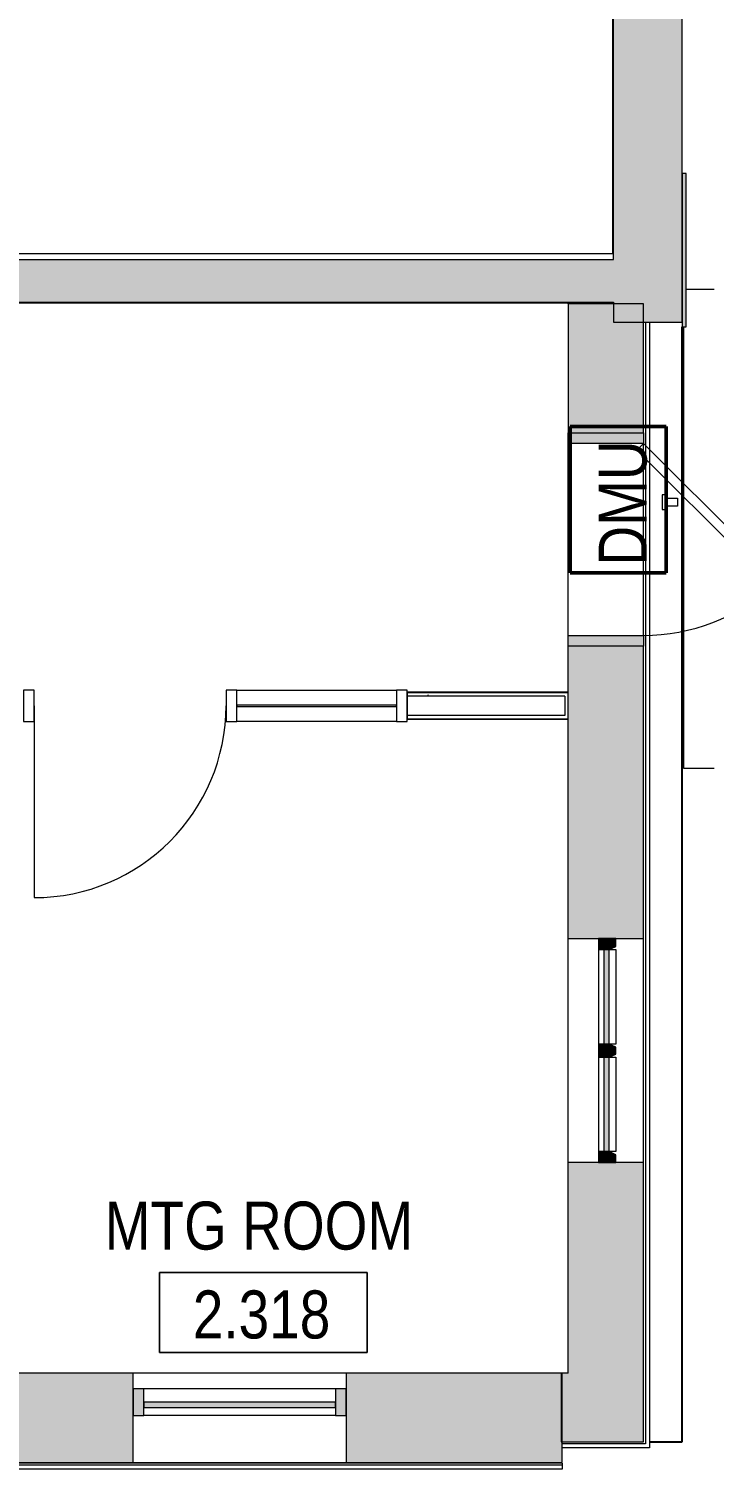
# Model space of a CAD drawing. Header units: inches. Extents: x -3803 to -1421, y -3454 to -210.
# Drawn here: x -1757 to -1628.4, y -1176.8 to -906.6 of the extents above; entities that cross this region are included whole.
import ezdxf

# ---------------------------------------------------------------- set-up
doc = ezdxf.new("R2010")
doc.units = ezdxf.units.IN
doc.header["$MEASUREMENT"] = 0
for name, color, linetype, lineweight in [('A-ANNO-NOTE', 131, 'Continuous', 13), ('A-AREA-IDEN', 2, 'Continuous', 9), ('A-DOOR', 31, 'Continuous', 13), ('A-DOOR-FRAM', 31, 'Continuous', 35), ('A-FLOR', 192, 'Continuous', 13), ('A-GLAZ-CURT', 52, 'Continuous', 13), ('A-GLAZ-CWMG', 51, 'Continuous', 13), ('A-WALL', 113, 'Continuous', 13), ('A-WALL-PATT', 111, 'Continuous', 13), ('E-SERT', 181, 'Continuous', 13), ('I-WALL', 2, 'Continuous', 13)]:
    doc.layers.add(name, color=color, linetype=linetype, lineweight=lineweight)
doc.styles.add('Arial Narrow', font='ARIALN.TTF', dxfattribs={"height": 9})
pattern_1 = [(0, (0, 0), (30.72, 7.68), [1.267, -21.773, 1.267, -21.773, -122.88]), (0, (0, 0), (30.72, 7.68), [-46.08, 1.267, -44.813, 1.267, -21.773, -53.76]), (0, (0, 0), (30.72, 7.68), [-115.2, 1.267, -14.093, 1.267, -37.133]), (120, (11.52, 3.84), (-22.011075, 22.7643), [1.267, -21.773, 1.267, -21.773, -122.88]), (120, (11.52, 3.84), (-22.011075, 22.7643), [-46.08, 1.267, -44.813, 1.267, -21.773, -53.76]), (120, (11.52, 3.84), (-22.011075, 22.7643), [-115.2, 1.267, -14.093, 1.267, -37.133]), (240, (15.36, 19.2), (-8.708925, -30.4443), [1.267, -21.773, 1.267, -21.773, -122.88]), (240, (15.36, 19.2), (-8.708925, -30.4443), [-46.08, 1.267, -44.813, 1.267, -21.773, -53.76]), (240, (15.36, 19.2), (-8.708925, -30.4443), [-115.2, 1.267, -14.093, 1.267, -37.133])]

# ---------------------------------------------------------------- blocks, each defined once
blk = doc.blocks.new('15830016-STRUCT_MARTINEZ-MOORE_CENTRAL_v2018_rvt-1-DIMENSION PLAN - LEVEL 2 _579_ - 2__ - CAD')
at = {"layer": 'A-FLOR', "color": 253, "lineweight": 25}
for p, q in [((-1634.4, -1171.64), (-1634.4, -962.51)), ((-1640.52, -1171.64), (-1634.4, -1171.64))]:
    blk.add_line(p, q, dxfattribs=at)
blk = doc.blocks.new('SD_DMUr-BSALS - Card Reader-V94-DIMENSION PLAN - LEVEL 2 _579_ - 2__ - CAD')
at = {"layer": 'E-SERT', "color": 250, "lineweight": 9}
for p, q in [((-1637.4, -994.02), (-1638.15, -994.02)), ((-1638.15, -994.02), (-1638.15, -996.77)), ((-1637.4, -996.77), (-1637.4, -994.02)), ((-1637.4, -994.64), (-1635.27, -994.64)), ((-1635.27, -996.14), (-1637.4, -996.14)), ((-1635.27, -994.64), (-1635.27, -996.14)), ((-1638.15, -996.77), (-1637.4, -996.77))]:
    blk.add_line(p, q, dxfattribs=at)
blk = doc.blocks.new('15830016-ELEC_BSALS_CENTRAL_v2018_rvt-1-DIMENSION PLAN - LEVEL 2 _579_ - 2__ - CAD')
at = {"layer": 'A-ANNO-NOTE', "lineweight": 50}
for p, q in [((-1655.4, -1008.69), (-1655.4, -981.23)), ((-1655.4, -981.23), (-1637.4, -981.23)), ((-1637.4, -981.23), (-1637.4, -1008.69)), ((-1637.4, -1008.69), (-1655.4, -1008.69))]:
    blk.add_line(p, q, dxfattribs=at)
at = {"color": 250, "lineweight": 9}
blk.add_blockref('SD_DMUr-BSALS - Card Reader-V94-DIMENSION PLAN - LEVEL 2 _579_ - 2__ - CAD', (0, 0), dxfattribs=at)
at = {"layer": 'A-ANNO-NOTE', "lineweight": 9, "insert": (-1650.05, -1007.3), "char_height": 9, "width": 28.785, "attachment_point": 1, "rotation": 90, "style": 'Arial Narrow'}
blk.add_mtext('DMU', dxfattribs=at)
blk = doc.blocks.new('Basic Wall _ M8-8_masonry-BSALS - ___-3776929-DIMENSION PLAN - LEVEL 2 _579_ - 2__ - CAD')
at = {"layer": 'I-WALL', "lineweight": 20}
blk.add_line((-1812.96, -958.02), (-1647.27, -958.02), dxfattribs=at)
blk = doc.blocks.new('Door-A1_1-BSALS1 - A1_1-36x84-BSALS-4233285-DIMENSION PLAN - LEVEL 2 _579_ - 2__ - CAD')
at = {"layer": 'A-DOOR-FRAM', "lineweight": 20}
h = blk.add_hatch(color=10, dxfattribs=at)
h.paths.add_polyline_path([(-20, 7.06), (-20, -7.06), (-18, -7.06), (-18, 7.06)], flags=0)
h.paths.add_polyline_path([(18, -7.06), (20, -7.06), (20, 7.06), (18, 7.06), (18, -5.18)], flags=0)
at = {"layer": 'A-DOOR', "lineweight": 20}
for p, q in [((-8.69, -31.28), (16.76, -5.83)), ((18, -7.06), (-7.46, -32.52)), ((16.76, -5.83), (18, -7.06)), ((-7.46, -32.52), (-8.69, -31.28))]:
    blk.add_line(p, q, dxfattribs=at)
at = {"layer": 'A-DOOR', "lineweight": 9}
blk.add_arc((18, -7.13), 36, 179.8993, 222.1426, dxfattribs=at)
at = {"layer": 'A-DOOR-FRAM', "lineweight": 20}
for p, q in [((-20, -7.06), (-20, 7.06)), ((-20, 7.06), (-18, 7.06)), ((-18, 7.06), (-18, -7.06)), ((18, -7.06), (18, 7.06)), ((18, 7.06), (20, 7.06)), ((20, 7.06), (20, -7.06)), ((-18, -7.06), (-20, -7.06)), ((20, -7.06), (18, -7.06))]:
    blk.add_line(p, q, dxfattribs=at)
blk = doc.blocks.new('level 2 - band2 - level 2 - band-474741-DIMENSION PLAN - LEVEL 2 _579_ - 2__ - CAD')
at = {"layer": 'A-WALL', "lineweight": 20}
for p, q in [((-1641.27, -961.64), (-1641.27, -1172.02)), ((-1640.52, -961.64), (-1640.52, -1172.77)), ((-1641.65, -1020.39), (-1641.65, -984.39)), ((-1641.27, -1172.02), (-1656.9, -1172.02)), ((-1640.52, -1172.77), (-1656.9, -1172.77))]:
    blk.add_line(p, q, dxfattribs=at)
blk = doc.blocks.new('coin 31 - coin 2-499746-DIMENSION PLAN - LEVEL 2 _579_ - 2__ - CAD')
at = {"layer": 'A-WALL-PATT', "lineweight": 20}
blk.add_hatch(color=10, dxfattribs=at).paths.add_polyline_path([(-1633.65, -962.51), (-1633.65, -933.76), (-1634.4, -933.76), (-1634.4, -962.51)], flags=0)
at = {"layer": 'A-WALL', "lineweight": 20}
for p, q in [((-1633.65, -933.76), (-1634.4, -933.76)), ((-1634.4, -933.76), (-1634.4, -962.51)), ((-1633.65, -962.51), (-1633.65, -933.76)), ((-1634.4, -962.51), (-1633.65, -962.51))]:
    blk.add_line(p, q, dxfattribs=at)
blk = doc.blocks.new('Walls 63 - Walls 1-511819-DIMENSION PLAN - LEVEL 2 _579_ - 2__ - CAD')
at = {"layer": 'A-WALL', "lineweight": 20}
for p, q in [((-1648.4, -1175.64), (-1769.9, -1175.64)), ((-1769.9, -1176.02), (-1769.9, -1175.64)), ((-1648.4, -1176.02), (-1769.9, -1176.02)), ((-1769.9, -1176.77), (-1769.9, -1176.02)), ((-1648.4, -1176.77), (-1769.9, -1176.77)), ((-1648.4, -1175.64), (-1648.4, -1176.02)), ((-1648.4, -1176.02), (-1648.4, -1176.77))]:
    blk.add_line(p, q, dxfattribs=at)
blk = doc.blocks.new('System Panel - Winco Glass-2967633-DIMENSION PLAN - LEVEL 2 _579_ - 2__ - CAD')
at = {"layer": 'A-GLAZ-CURT', "lineweight": 9}
blk.add_hatch(color=90, dxfattribs=at).paths.add_polyline_path([(18, 0), (18, 1), (-18, 1), (-18, 0), (-7.57, 0)], flags=0)
at = {"layer": 'A-GLAZ-CURT', "lineweight": 20}
for p, q in [((18, 1), (-18, 1)), ((-18, 1), (-18, 0)), ((-18, 0), (18, 0)), ((18, 0), (18, 1))]:
    blk.add_line(p, q, dxfattribs=at)
blk = doc.blocks.new('Rectangular Mullion - 2_ x 5_ Rectangular-2967634-DIMENSION PLAN - LEVEL 2 _579_ - 2__ - CAD')
at = {"layer": 'A-GLAZ-CWMG', "lineweight": 9}
blk.add_hatch(color=90, dxfattribs=at).paths.add_polyline_path([(0, 1.5), (0, -3.5), (-2, -3.5), (-2, 1.5)], flags=0)
at = {"layer": 'A-GLAZ-CWMG', "lineweight": 20}
for p, q in [((-2, 1.5), (0, 1.5)), ((-2, -3.5), (-2, 1.5)), ((0, 1.5), (0, -3.5)), ((0, -3.5), (-2, -3.5))]:
    blk.add_line(p, q, dxfattribs=at)
blk = doc.blocks.new('Rectangular Mullion - 2_ x 5_ Rectangular-2967635-DIMENSION PLAN - LEVEL 2 _579_ - 2__ - CAD')
at = {"layer": 'A-GLAZ-CWMG', "lineweight": 9}
blk.add_hatch(color=90, dxfattribs=at).paths.add_polyline_path([(-2, 1.5), (-2, -3.5), (0, -3.5), (0, 1.5)], flags=0)
at = {"layer": 'A-GLAZ-CWMG', "lineweight": 20}
for p, q in [((0, 1.5), (-2, 1.5)), ((-2, 1.5), (-2, -3.5)), ((0, -3.5), (0, 1.5)), ((-2, -3.5), (0, -3.5))]:
    blk.add_line(p, q, dxfattribs=at)
blk = doc.blocks.new('Rectangular Mullion - 2_ x 5_ Rectangular-385353-DIMENSION PLAN - LEVEL 2 _579_ - 2__ - CAD')
at = {"layer": 'A-GLAZ-CWMG', "lineweight": 9}
for p, q in [((-1699.4, -1161.7), (-1735.4, -1161.7)), ((-1699.4, -1166.7), (-1735.4, -1166.7))]:
    blk.add_line(p, q, dxfattribs=at)
blk = doc.blocks.new('System Panel - interior glazed panels-2779907-DIMENSION PLAN - LEVEL 2 _579_ - 2__ - CAD')
at = {"layer": 'A-GLAZ-CURT', "lineweight": 20}
for p, q in [((15, 0.125), (-15, 0.125)), ((-15, 0.125), (-15, -0.125)), ((15, -0.125), (15, 0.125)), ((-15, -0.125), (15, -0.125))]:
    blk.add_line(p, q, dxfattribs=at)
blk = doc.blocks.new('Rectangular Mullion - 2 x 6 interior mullion-V47-DIMENSION PLAN - LEVEL 2 _579_ - 2__ - CAD')
at = {"layer": 'A-GLAZ-CWMG', "lineweight": 20}
for p, q in [((-2, 2.9375), (0, 2.9375)), ((-2, -2.9375), (-2, 2.9375)), ((0, 2.9375), (0, -2.9375)), ((0, -2.9375), (-2, -2.9375))]:
    blk.add_line(p, q, dxfattribs=at)
blk = doc.blocks.new('Rectangular Mullion - 2 x 6 interior mullion-V48-DIMENSION PLAN - LEVEL 2 _579_ - 2__ - CAD')
at = {"layer": 'A-GLAZ-CWMG', "lineweight": 20}
for p, q in [((0, 2.9375), (-2, 2.9375)), ((-2, 2.9375), (-2, -2.9375)), ((0, -2.9375), (0, 2.9375)), ((-2, -2.9375), (0, -2.9375))]:
    blk.add_line(p, q, dxfattribs=at)
blk = doc.blocks.new('Rectangular Mullion - 2 x 6 interior mullion-V38-DIMENSION PLAN - LEVEL 2 _579_ - 2__ - CAD')
at = {"layer": 'A-GLAZ-CWMG', "lineweight": 20}
for p, q in [((-1, 2.9375), (1, 2.9375)), ((-1, -2.9375), (-1, 2.9375)), ((1, 2.9375), (1, -2.9375)), ((1, -2.9375), (-1, -2.9375))]:
    blk.add_line(p, q, dxfattribs=at)
blk = doc.blocks.new('Rectangular Mullion - 6 x 6 interior mullion-2779906-DIMENSION PLAN - LEVEL 2 _579_ - 2__ - CAD')
at = {"layer": 'A-GLAZ-CWMG', "lineweight": 9}
for p, q in [((-1950.4, -1030.64), (-1920.4, -1030.64)), ((-1920.4, -1036.52), (-1950.4, -1036.52))]:
    blk.add_line(p, q, dxfattribs=at)
blk = doc.blocks.new('Door-J1_4-Curtain_Wall-_only works in CW_-BSALS1 - Door-J1_4-Wide_Stile-BSALS 2-2172158-DIMENSION PLAN - LEVEL 2 _579_ - 2__ - CAD')
at = {"layer": 'A-DOOR', "lineweight": 20}
blk.add_line((18, 0), (18, 36), dxfattribs=at)
at = {"layer": 'A-DOOR', "lineweight": 9}
blk.add_arc((18, 0), 36, 90, 180, dxfattribs=at)
blk = doc.blocks.new('System Panel - Winco Glass-384419-DIMENSION PLAN - LEVEL 2 _579_ - 2__ - CAD')
at = {"layer": 'A-GLAZ-CURT', "lineweight": 9}
blk.add_hatch(color=90, dxfattribs=at).paths.add_polyline_path([(-8.859375, 0), (8.859375, 0), (8.859375, 1), (-8.859375, 1)], flags=0)
at = {"layer": 'A-GLAZ-CURT', "lineweight": 20}
for p, q in [((8.859375, 1), (-8.859375, 1)), ((-8.859375, 1), (-8.859375, 0)), ((-8.859375, 0), (8.859375, 0)), ((8.859375, 0), (8.859375, 1))]:
    blk.add_line(p, q, dxfattribs=at)
blk = doc.blocks.new('Rectangular Mullion - Winco Accent Full_Left-Large-2737110-DIMENSION PLAN - LEVEL 2 _579_ - 2__ - CAD')
at = {"layer": 'A-GLAZ-CWMG', "lineweight": 9}
blk.add_hatch(color=90, dxfattribs=at).paths.add_polyline_path([(-2.06, 0), (-1.48, 1.25), (0, 1.25), (0, -2), (-2.06, -2)], flags=0)
at = {"layer": 'A-GLAZ-CWMG', "lineweight": 20}
for p, q in [((-2.06, 0), (-1.48, 1.25)), ((-2.06, -2), (-2.06, 0)), ((-1.48, 1.25), (0, 1.25)), ((0, 1.25), (0, -2)), ((0, -2), (-2.06, -2))]:
    blk.add_line(p, q, dxfattribs=at)
blk = doc.blocks.new('Rectangular Mullion - Winco Accent Full_Right-Large-2737108-DIMENSION PLAN - LEVEL 2 _579_ - 2__ - CAD')
at = {"layer": 'A-GLAZ-CWMG', "lineweight": 9}
for p, q in [((-1650.08, -1099.48), (-1650.08, -1117.2)), ((-1648.08, -1099.48), (-1646.83, -1099.48)), ((-1646.83, -1099.48), (-1646.83, -1117.2)), ((-1646.83, -1117.2), (-1648.08, -1117.2))]:
    blk.add_line(p, q, dxfattribs=at)
blk = doc.blocks.new('Rectangular Mullion - Winco Accent Full-Large-2737109-DIMENSION PLAN - LEVEL 2 _579_ - 2__ - CAD')
at = {"layer": 'A-GLAZ-CWMG', "lineweight": 9}
blk.add_hatch(color=90, dxfattribs=at).paths.add_polyline_path([(-1.22, 0), (-0.64, 1.25), (0.64, 1.25), (1.22, 0), (1.22, -2), (-1.22, -2)], flags=0)
at = {"layer": 'A-GLAZ-CWMG', "lineweight": 20}
for p, q in [((-1.22, 0), (-0.64, 1.25)), ((-1.22, -2), (-1.22, 0)), ((-0.64, 1.25), (0.64, 1.25)), ((0.64, 1.25), (1.22, 0)), ((1.22, 0), (1.22, -2)), ((1.22, -2), (-1.22, -2))]:
    blk.add_line(p, q, dxfattribs=at)
blk = doc.blocks.new('Rectangular Mullion - Winco Accent Full_Right-Large-2737111-DIMENSION PLAN - LEVEL 2 _579_ - 2__ - CAD')
at = {"layer": 'A-GLAZ-CWMG', "lineweight": 9}
blk.add_hatch(color=90, dxfattribs=at).paths.add_polyline_path([(0, -2), (0, 1.25), (-1.48, 1.25), (-2.06, 0), (-2.06, -2)], flags=0)
at = {"layer": 'A-GLAZ-CWMG', "lineweight": 20}
for p, q in [((-1.48, 1.25), (-2.06, 0)), ((-2.06, 0), (-2.06, -2)), ((0, 1.25), (-1.48, 1.25)), ((0, -2), (0, 1.25)), ((-2.06, -2), (0, -2))]:
    blk.add_line(p, q, dxfattribs=at)
blk = doc.blocks.new('Basic Wall _ B3-4 7_8_-BSALS - ___-3568029-DIMENSION PLAN - LEVEL 2 _579_ - 2__ - CAD')
at = {"layer": 'I-WALL', "lineweight": 20}
blk.add_line((-1655.77, -1036.14), (-1685.96, -1036.14), dxfattribs=at)
blk = doc.blocks.new('Basic Wall _ B3-4 7_8_-BSALS - ___-3568028-DIMENSION PLAN - LEVEL 2 _579_ - 2__ - CAD')
at = {"layer": 'I-WALL', "lineweight": 20}
blk.add_line((-1655.77, -1031.02), (-1685.96, -1031.02), dxfattribs=at)
blk = doc.blocks.new('Room Tag- BSALS - Room Tag-28050-DIMENSION PLAN - LEVEL 2 _579_ - 2__ - CAD')
at = {"layer": 'A-AREA-IDEN'}
for p, q in [((-0.203125, -0.171875), (-0.203125, -0.015625)), ((-0.203125, -0.015625), (0.203125, -0.015625)), ((0.203125, -0.015625), (-0.203125, -0.015625)), ((-0.203125, -0.015625), (-0.203125, -0.171875)), ((0.203125, -0.015625), (0.203125, -0.171875)), ((0.203125, -0.171875), (0.203125, -0.015625)), ((0.203125, -0.171875), (-0.203125, -0.171875)), ((-0.203125, -0.171875), (0.203125, -0.171875))]:
    blk.add_line(p, q, dxfattribs=at)

msp = doc.modelspace()

# ---------------------------------------------------------------- hatches: boundary and pattern name
at = {"layer": 'A-WALL-PATT', "lineweight": 20}
for points in [[(-1634.4, -961.64), (-1634.4, -901.64), (-1647.27, -901.64), (-1647.27, -961.64), (-1643.53, -961.64)], [(-1641.65, -1171.64), (-1641.65, -1158.77), (-1657.08, -1158.77), (-1657.08, -1171.64), (-1643.53, -1171.64)]]:
    msp.add_hatch(color=10, dxfattribs=at).paths.add_polyline_path(points, flags=0)
at = {"layer": 'A-WALL-PATT', "lineweight": 5}
msp.add_hatch(color=50, dxfattribs=at).paths.add_polyline_path([(-1812.96, -957.89), (-1647.27, -957.89), (-1647.27, -949.89), (-1812.96, -949.89)], flags=0)
at = {"layer": 'A-WALL-PATT', "lineweight": 20}
h = msp.add_hatch(color=10, dxfattribs=at)
h.paths.add_polyline_path([(-1643.53, -1158.77), (-1641.65, -1158.77), (-1641.65, -1119.27), (-1655.77, -1119.27), (-1655.77, -1158.77)], flags=0)
h.paths.add_polyline_path([(-1641.65, -1077.27), (-1641.65, -1022.39), (-1655.77, -1022.39), (-1655.77, -1077.27), (-1643.53, -1077.27)], flags=0)
h.paths.add_polyline_path([(-1643.53, -982.39), (-1641.65, -982.39), (-1641.65, -958.2), (-1655.77, -958.2), (-1655.77, -982.39)], flags=0)
at = {"layer": 'A-WALL-PATT', "lineweight": 9}
h = msp.add_hatch(dxfattribs=at)
h.set_pattern_fill('FP_2', color=256, style=0, pattern_type=2)
h.set_pattern_definition(pattern_1)
h.paths.add_polyline_path([(-1655.77, -1035.39), (-1655.77, -1031.14), (-1685.96, -1031.14), (-1685.96, -1031.77), (-1656.4, -1031.77), (-1656.4, -1035.39)], flags=0)
h.paths.add_polyline_path([(-1759.27, -1031.77), (-1759.27, -1031.14), (-1816.21, -1031.14), (-1816.21, -1031.77), (-1806.4, -1031.77)], flags=0)
h.paths.add_polyline_path([(-1825.21, -1031.77), (-1825.21, -1031.14), (-1899.4, -1031.14), (-1899.4, -1031.77)], flags=0)
h.paths.add_polyline_path([(-2003.27, -1031.77), (-1994.4, -1031.77), (-1994.4, -1031.14), (-2003.27, -1031.14)], flags=0)
h.paths.add_polyline_path([(-2166.4, -1031.77), (-2090.4, -1031.77), (-2090.4, -1031.14), (-2166.4, -1031.14)], flags=0)
h.paths.add_polyline_path([(-2238.4, -1031.77), (-2238.4, -1031.14), (-2372.4, -1031.14), (-2372.4, -1031.77), (-2295.01, -1031.77)], flags=0)
h = msp.add_hatch(dxfattribs=at)
h.set_pattern_fill('FP_2', color=256, style=0, pattern_type=2)
h.set_pattern_definition(pattern_1)
h.paths.add_polyline_path([(-1655.77, -1036.02), (-1655.77, -1035.39), (-1685.96, -1035.39), (-1685.96, -1036.02)], flags=0)
h.paths.add_polyline_path([(-1779.52, -1036.02), (-1759.27, -1036.02), (-1759.27, -1035.39), (-1780.15, -1035.39), (-1780.15, -1036.02)], flags=0)
h.paths.add_polyline_path([(-1783.77, -1036.02), (-1783.77, -1035.39), (-1899.4, -1035.39), (-1899.4, -1036.02), (-1784.4, -1036.02)], flags=0)
h.paths.add_polyline_path([(-1999.27, -1036.02), (-1998.65, -1036.02), (-1998.65, -1035.39), (-2003.27, -1035.39), (-2003.27, -1036.02)], flags=0)
h.paths.add_polyline_path([(-1994.4, -1036.02), (-1994.4, -1035.39), (-1995.02, -1035.39), (-1995.02, -1036.02)], flags=0)
h.paths.add_polyline_path([(-2090.4, -1036.02), (-2090.4, -1035.39), (-2158.15, -1035.39), (-2158.15, -1036.02), (-2132.14, -1036.02)], flags=0)
h.paths.add_polyline_path([(-2166.4, -1036.02), (-2161.77, -1036.02), (-2161.77, -1035.39), (-2166.4, -1035.39)], flags=0)
h.paths.add_polyline_path([(-2238.4, -1036.02), (-2238.4, -1035.39), (-2372.4, -1035.39), (-2372.4, -1036.02), (-2295.01, -1036.02)], flags=0)
at = {"layer": 'A-WALL-PATT', "lineweight": 20}
h = msp.add_hatch(color=10, dxfattribs=at)
h.paths.add_polyline_path([(-1656.9, -1168.02), (-1656.9, -1158.77), (-1697.4, -1158.77), (-1697.4, -1168.02)], flags=0)
h.paths.add_polyline_path([(-1737.4, -1168.02), (-1737.4, -1158.77), (-1778.33, -1158.77), (-1778.33, -1168.02)], flags=0)
h = msp.add_hatch(color=10, dxfattribs=at)
h.paths.add_polyline_path([(-1656.9, -1175.52), (-1656.9, -1168.02), (-1697.4, -1168.02), (-1697.4, -1175.52)], flags=0)
h.paths.add_polyline_path([(-1737.4, -1175.52), (-1737.4, -1168.02), (-1778.33, -1168.02), (-1778.33, -1175.52)], flags=0)

# ---------------------------------------------------------------- linework, layer by layer
at = {"layer": 'A-FLOR', "lineweight": 20}
for p, q in [((-1647.4, -948.77), (-1647.4, -226.77)), ((-1812.9, -948.77), (-1647.4, -948.77)), ((-1628.39, -955.52), (-1633.65, -955.52)), ((-1655.77, -958.2), (-1655.77, -958.02)), ((-1634.17, -962.51), (-1634.17, -1045.27)), ((-1655.77, -1020.39), (-1655.77, -984.39)), ((-1634.17, -1045.27), (-1628.39, -1045.27))]:
    msp.add_line(p, q, dxfattribs=at)
at = {"layer": 'A-WALL', "lineweight": 20}
for p, q in [((-1647.27, -949.89), (-1647.27, -226.52)), ((-1634.4, -961.64), (-1634.4, -901.64)), ((-1641.65, -958.2), (-1655.77, -958.2)), ((-1655.77, -958.2), (-1655.77, -982.39)), ((-1647.27, -957.89), (-1647.27, -961.64)), ((-1641.65, -982.39), (-1641.65, -958.2)), ((-1647.27, -961.64), (-1634.4, -961.64)), ((-1655.77, -982.39), (-1641.65, -982.39)), ((-1641.65, -1022.39), (-1655.77, -1022.39)), ((-1655.77, -1158.77), (-1655.77, -1022.39)), ((-1641.65, -1171.64), (-1641.65, -1022.39)), ((-1655.77, -1077.27), (-1641.65, -1077.27)), ((-1641.65, -1119.27), (-1655.77, -1119.27)), ((-1655.77, -1158.77), (-1778.33, -1158.77)), ((-1737.4, -1175.52), (-1737.4, -1158.77)), ((-1697.4, -1158.77), (-1697.4, -1175.52)), ((-1657.08, -1158.77), (-1657.08, -1171.64)), ((-1656.9, -1175.52), (-1656.9, -1158.77)), ((-1657.08, -1171.64), (-1641.65, -1171.64)), ((-1778.33, -1175.52), (-1656.9, -1175.52))]:
    msp.add_line(p, q, dxfattribs=at)
at = {"layer": 'A-WALL'}
for p, q in [((-1656.4, -1031.77), (-1685.96, -1031.77)), ((-1656.4, -1031.77), (-1656.4, -1035.39)), ((-1656.4, -1035.39), (-1685.96, -1035.39))]:
    msp.add_line(p, q, dxfattribs=at)
at = {"layer": 'I-WALL', "lineweight": 20}
for p, q in [((-1828.24, -949.89), (-1647.27, -949.89)), ((-1891.4, -957.89), (-1647.27, -957.89)), ((-1655.77, -1031.14), (-1685.96, -1031.14)), ((-1685.96, -1031.14), (-1685.96, -1036.02)), ((-1685.96, -1036.02), (-1655.77, -1036.02))]:
    msp.add_line(p, q, dxfattribs=at)

# ---------------------------------------------------------------- block references
at = {"lineweight": 5}
for name in ['15830016-STRUCT_MARTINEZ-MOORE_CENTRAL_v2018_rvt-1-DIMENSION PLAN - LEVEL 2 _579_ - 2__ - CAD', '15830016-ELEC_BSALS_CENTRAL_v2018_rvt-1-DIMENSION PLAN - LEVEL 2 _579_ - 2__ - CAD']:
    msp.add_blockref(name, (0, 0), dxfattribs=at)
at = {"layer": 'A-AREA-IDEN', "xscale": 95.99999999999994, "yscale": 95.99999999999994, "zscale": 95.99999999999994}
msp.add_blockref('Room Tag- BSALS - Room Tag-28050-DIMENSION PLAN - LEVEL 2 _579_ - 2__ - CAD', (-1712.97, -1138.39), dxfattribs=at)
at = {"layer": 'A-DOOR', "lineweight": 20}
for name, p, rotation in [('Door-A1_1-BSALS1 - A1_1-36x84-BSALS-4233285-DIMENSION PLAN - LEVEL 2 _579_ - 2__ - CAD', (-1648.71, -1002.39), 90.00000000000026), ('Door-J1_4-Curtain_Wall-_only works in CW_-BSALS1 - Door-J1_4-Wide_Stile-BSALS 2-2172158-DIMENSION PLAN - LEVEL 2 _579_ - 2__ - CAD', (-1737.96, -1033.58), 180)]:
    msp.add_blockref(name, p, dxfattribs=dict(at, rotation=rotation))
at = {"layer": 'A-GLAZ-CURT', "lineweight": 9}
for name, p, rotation in [('System Panel - interior glazed panels-2779907-DIMENSION PLAN - LEVEL 2 _579_ - 2__ - CAD', (-1702.96, -1033.58), 180), ('System Panel - Winco Glass-384419-DIMENSION PLAN - LEVEL 2 _579_ - 2__ - CAD', (-1648.08, -1088.19), 89.9999999999993), ('System Panel - Winco Glass-384419-DIMENSION PLAN - LEVEL 2 _579_ - 2__ - CAD', (-1648.08, -1108.34), 89.9999999999993)]:
    msp.add_blockref(name, p, dxfattribs=dict(at, rotation=rotation))
msp.add_blockref('System Panel - Winco Glass-2967633-DIMENSION PLAN - LEVEL 2 _579_ - 2__ - CAD', (-1717.4, -1165.2), dxfattribs=at)
at = {"layer": 'A-GLAZ-CWMG', "lineweight": 9, "extrusion": (0, 0, -1)}
for name, p in [('Rectangular Mullion - 2 x 6 interior mullion-V47-DIMENSION PLAN - LEVEL 2 _579_ - 2__ - CAD', (1757.96, -1033.58)), ('Rectangular Mullion - 2 x 6 interior mullion-V38-DIMENSION PLAN - LEVEL 2 _579_ - 2__ - CAD', (1718.96, -1033.58))]:
    msp.add_blockref(name, p, dxfattribs=at)
at = {"layer": 'A-GLAZ-CWMG', "lineweight": 9}
for name, p in [('Rectangular Mullion - 6 x 6 interior mullion-2779906-DIMENSION PLAN - LEVEL 2 _579_ - 2__ - CAD', (232.44, 0)), ('Rectangular Mullion - 2 x 6 interior mullion-V48-DIMENSION PLAN - LEVEL 2 _579_ - 2__ - CAD', (-1685.96, -1033.58)), ('Rectangular Mullion - Winco Accent Full_Right-Large-2737108-DIMENSION PLAN - LEVEL 2 _579_ - 2__ - CAD', (0, 20.16)), ('Rectangular Mullion - Winco Accent Full_Right-Large-2737108-DIMENSION PLAN - LEVEL 2 _579_ - 2__ - CAD', (0, 0)), ('Rectangular Mullion - 2_ x 5_ Rectangular-385353-DIMENSION PLAN - LEVEL 2 _579_ - 2__ - CAD', (0, 0))]:
    msp.add_blockref(name, p, dxfattribs=at)
at = {"layer": 'A-GLAZ-CWMG', "lineweight": 9, "extrusion": (0, 0, -1)}
for name, p, rotation in [('Rectangular Mullion - Winco Accent Full_Left-Large-2737110-DIMENSION PLAN - LEVEL 2 _579_ - 2__ - CAD', (1648.08, -1077.27), 90.00000000000072), ('Rectangular Mullion - Winco Accent Full-Large-2737109-DIMENSION PLAN - LEVEL 2 _579_ - 2__ - CAD', (1648.08, -1098.27), 90.00000000000072), ('Rectangular Mullion - 2_ x 5_ Rectangular-2967634-DIMENSION PLAN - LEVEL 2 _579_ - 2__ - CAD', (1697.4, -1165.2), 180)]:
    msp.add_blockref(name, p, dxfattribs=dict(at, rotation=rotation))
at = {"layer": 'A-GLAZ-CWMG', "lineweight": 9}
for name, p, rotation in [('Rectangular Mullion - Winco Accent Full_Right-Large-2737111-DIMENSION PLAN - LEVEL 2 _579_ - 2__ - CAD', (-1648.08, -1119.27), 269.9999999999993), ('Rectangular Mullion - 2_ x 5_ Rectangular-2967635-DIMENSION PLAN - LEVEL 2 _579_ - 2__ - CAD', (-1737.4, -1165.2), 180)]:
    msp.add_blockref(name, p, dxfattribs=dict(at, rotation=rotation))
at = {"layer": 'A-WALL', "lineweight": 20}
for name, p in [('level 2 - band2 - level 2 - band-474741-DIMENSION PLAN - LEVEL 2 _579_ - 2__ - CAD', (0, 0)), ('coin 31 - coin 2-499746-DIMENSION PLAN - LEVEL 2 _579_ - 2__ - CAD', (0, 0)), ('Walls 63 - Walls 1-511819-DIMENSION PLAN - LEVEL 2 _579_ - 2__ - CAD', (-8.5, 0))]:
    msp.add_blockref(name, p, dxfattribs=at)
at = {"layer": 'I-WALL', "lineweight": 20}
for name in ['Basic Wall _ M8-8_masonry-BSALS - ___-3776929-DIMENSION PLAN - LEVEL 2 _579_ - 2__ - CAD', 'Basic Wall _ B3-4 7_8_-BSALS - ___-3568028-DIMENSION PLAN - LEVEL 2 _579_ - 2__ - CAD', 'Basic Wall _ B3-4 7_8_-BSALS - ___-3568029-DIMENSION PLAN - LEVEL 2 _579_ - 2__ - CAD']:
    msp.add_blockref(name, (0, 0), dxfattribs=at)

# ---------------------------------------------------------------- texts
at = {"layer": 'A-AREA-IDEN', "char_height": 9, "attachment_point": 1, "style": 'Arial Narrow'}
for s, insert, width in [('MTG ROOM', (-1742.71, -1126.58), 71.811), ('2.318', (-1726.2, -1143.25), 31.512)]:
    msp.add_mtext(s, dxfattribs=dict(at, insert=insert, width=width))

doc.saveas('drawing.dxf')
